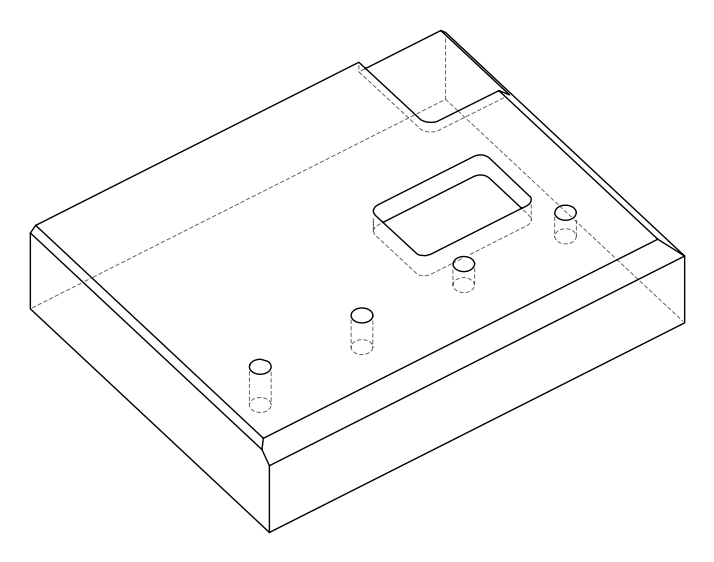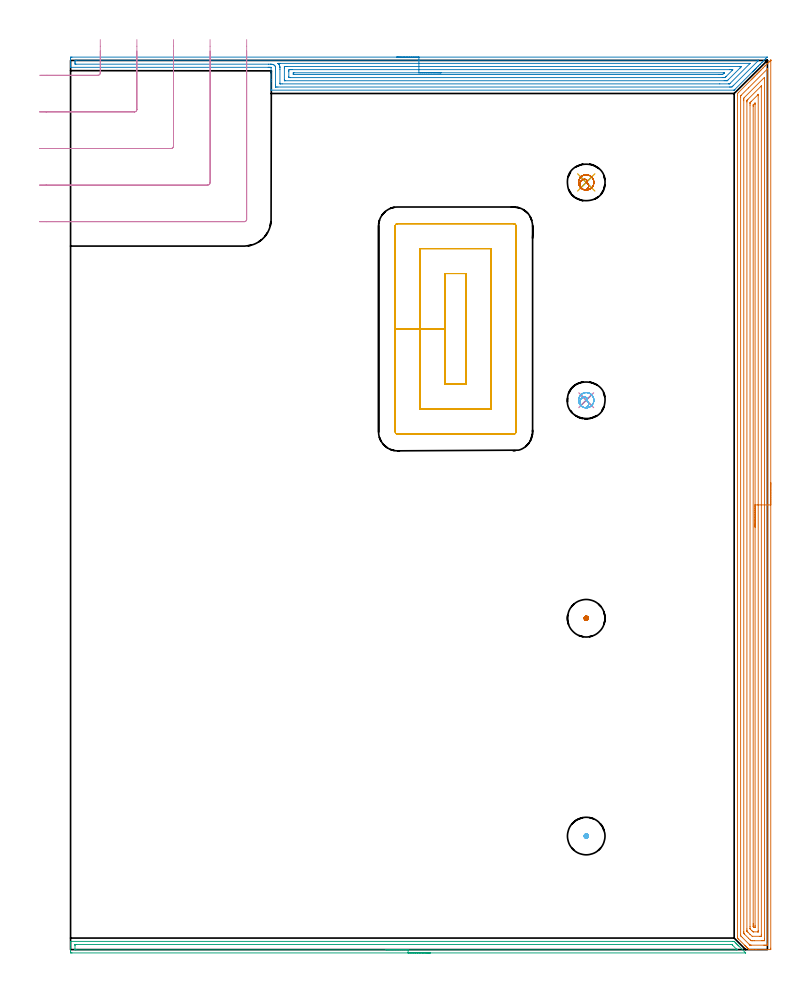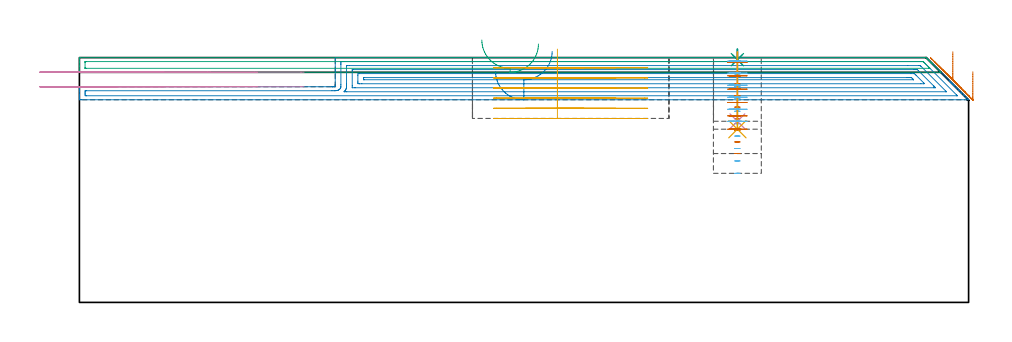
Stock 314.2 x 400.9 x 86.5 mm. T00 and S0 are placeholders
(PLAN: 13 operations, 5 tool changes, 49.6 min)
(1 AREA_MILL | FG_CHAMFER_SURFACE | UGT0205_001 | 19.07 min | 45091 mm3)
(2 AREA_MILL_1 | FG_CHAMFER_SURFACE_1 | UGT0205_001 | 12.05 min | 33633 mm3)
(3 AREA_MILL_2 | FG_CHAMFER_SURFACE_2 | UGT0205_001 | 5.02 min | 4063 mm3)
(4 MILL_CORNER_NOTCH_RECTANGULAR | CORNER_NOTCH_RECTANGULAR | UGT0201_105 | Follow Part, ap 5.5, ae 75% | 2.35 min | 68685 mm3)
(5 MILL_RECTANGULAR_POCKET | POCKET_RECTANGULAR_STRAIGHT | UGT0201_133 | Follow Part, ap 3.75, ae 75% | 8.4 min | 162690 mm3)
(6 MILL_BLIND_HOLE_FROM_SOLID_MATERIAL | STEP1POCKET | UGT0201_133 | Spiral | 0.37 min | 9180 mm3)
(7 MILL_BLIND_HOLE_FROM_SOLID_MATERIAL_1 | STEP1POCKET_1 | UGT0201_133 | Spiral | 0.33 min | 7597 mm3)
(8 SPOT_DRILL | STEP1POCKET_2 | NXT0321_9005460120000 | 0.03 min | 4 mm3)
(9 SPOT_DRILL_1 | STEP1POCKET_3 | NXT0321_9005460120000 | 0.03 min | 7 mm3)
(10 DRILL_BLIND_HOLE_INTO_CENTER | STEP1POCKET_2 | NXT0301_128 | 0.1 min | 2428 mm3)
(11 DRILL_BLIND_HOLE_INTO_CENTER_1 | STEP1POCKET_3 | NXT0301_128 | 0.11 min | 2712 mm3)
(12 MILL_ROUGH_BLIND_HOLE_CONTOUR | STEP1POCKET_2 | NXT0201_010 | Spiral | 0.87 min | 2638 mm3)
(13 MILL_ROUGH_BLIND_HOLE_CONTOUR_1 | STEP1POCKET_3 | NXT0201_010 | Spiral | 0.87 min | 2919 mm3)
(TOOL UGT0205_001 | Chamfer Mill 20 x 3 x 45 deg. | D20 FL50 Z2)
(TOOL UGT0201_105 | End Mill 22 mm | D22 FL25 Z2)
(TOOL UGT0201_133 | Carbide End Mill 15.0 | D15 FL30 Z4)
(TOOL NXT0321_9005460120000 | NC Spot Drill, 142deg, 12mm, Carbide, Uncoated | D12 PA142 FL30 Z2)
(TOOL NXT0301_128 | Carbide Drill 12mm [861.1-1200-036A1-GP GC34] | D12 PA150 FL37.4 Z2)
(TOOL NXT0201_010 | ENDMILL 10mm [2P460-1000-NA 1630] | D10 FL30 Z6)
(OP 1 AREA_MILL)
G17 G21 G94 G90
T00 M6
G54
G17 G0 G90 X315.7 Y210.497 S1061 M3
G43 Z96.5 H0
Z81.5
G94 G1 Y210.459 Z80.629 F250.
Y210.345 Z79.764
Y210.156 Z78.912
Y209.894 Z78.08
Y209.56 Z77.274
Y209.157 Z76.5
Y208.688 Z75.765
Y208.157 Z75.072
Y207.568 Z74.429
Y206.925 Z73.84
Y206.233 Z73.309
Y205.497 Z72.84
Y204.723 Z72.437
Y203.917 Z72.103
Y203.085 Z71.841
Y202.233 Z71.652
Y201.368 Z71.538
Y200.497 Z71.5
Y0.631
X315.695 Y0.188 Z71.503
X315.692 Y0.01 Z71.506
X315.51 Y0. Z71.687
X309.081 Z78.114
X307.68 Z79.516
X307.319 Z79.876
X306.595 Z80.605
X306.319 Z80.881
X306.045 Y0.002 Z81.148
X305.889 Y0.01 Z81.303
X305.837 Y0.06 Z81.357
X305.715 Y0.184 Z81.482
X305.556 Y0.342 Z81.639
X305.401 Y0.498 Z81.796
X305.268 Y0.631 Z81.93
X305.115 Y0.782 Z82.08
X304.967 Y0.932 Z82.231
X304.821 Y1.078 Z82.377
X304.675 Y1.223 Z82.521
X304.533 Y1.366 Z82.665
X304.374 Y1.525 Z82.824
X304.234 Y1.664 Z82.962
X304.098 Y1.801 Z83.099
X303.927 Y1.972 Z83.271
X301.149 Y4.75 Z86.048
X300.799 Y5.102 Z86.398
X300.706 Y5.199 Z86.492
X300.7 Y5.996 Z86.5
Y385.16
X300.707 Y386.001 Z86.492
X300.757 Y386.055 Z86.442
X301.149 Y386.45 Z86.05
X306.878 Y392.179 Z80.318
X307.014 Y392.314 Z80.184
X307.18 Y392.481 Z80.017
X307.319 Y392.62 Z79.877
X307.461 Y392.762 Z79.737
X307.615 Y392.915 Z79.583
X307.759 Y393.061 Z79.436
X307.908 Y393.209 Z79.29
X308.049 Y393.35 Z79.149
X308.2 Y393.502 Z78.995
X308.355 Y393.656 Z78.842
X308.483 Y393.784 Z78.714
X308.641 Y393.942 Z78.554
X309.144 Y394.444 Z78.055
X309.399 Y394.699 Z77.799
X309.522 Y394.823 Z77.674
X309.868 Y395.167 Z77.332
X310.066 Y395.365 Z77.134
X310.293 Y395.593 Z76.905
X310.403 Y395.704 Z76.793
X310.844 Y396.143 Z76.356
X311.285 Y396.586 Z75.912
X311.486 Y396.786 Z75.713
X311.557 Y396.856 Z75.643
X312.166 Y397.467 Z75.03
X312.401 Y397.7 Z74.799
X313.047 Y398.348 Z74.149
X313.246 Y398.545 Z73.954
X313.275 Y398.574 Z73.925
X313.928 Y399.229 Z73.268
X314.09 Y399.389 Z73.11
X314.17 Y399.469 Z73.03
X314.81 Y400.11 Z72.387
X314.935 Y400.234 Z72.265
X315.064 Y400.363 Z72.136
X315.467 Y400.766 Z71.731
X315.6 Y400.897 Z71.599
X315.663 Y400.959 Z71.534
X315.691 Y400.982 Z71.505
X315.694 Y400.981 Z71.502
X315.698 Y400.963 Z71.501
Y400.959
X315.699 Y400.816 Z71.5
Y400.667 Z71.501
X315.7 Y200.497 Z71.5
X314.286 Z72.915
X314.285 Y2.504
X314.284 Y2.419 Z72.916
X314.279 Y2.024 Z72.921
X313.894 Y2.007 Z73.306
X313.488 Y2.003 Z73.712
X313.019 Y2. Z74.181
X312.607 Z74.593
X306.85 Y2.001 Z80.35
X306.437 Y2.006 Z80.763
X306.379 Y2.01 Z80.821
X306.346 Y2.016 Z80.854
X306.315 Y2.044 Z80.885
X306.187 Y2.166 Z81.013
X305.931 Y2.419 Z81.269
X302.912 Y5.438 Z84.288
X302.357 Y5.996 Z84.843
X302.168 Y6.194 Z85.032
X302.121 Y6.254 Z85.079
X302.119 Y6.3 Z85.081
X302.117 Y6.401 Z85.083
X302.114 Y6.806 Z85.086
Y6.891
X302.115 Y384.266 Z85.085
X302.118 Y384.671 Z85.082
X302.121 Y384.873 Z85.079
X302.126 Y384.965 Z85.074
X302.173 Y385.016 Z85.027
X302.312 Y385.16 Z84.888
X305.694 Y388.544 Z81.506
X314.155 Y397.003 Z73.045
X314.254 Y397.1 Z72.946
X314.274 Y397.118 Z72.926
X314.278 Z72.922
X314.28 Y397.114 Z72.92
X314.283 Y397.067 Z72.917
X314.285 Y396.871 Z72.915
Y396.786
X314.286 Y200.497
X312.871 Z74.329
Y4.833
X312.869 Y4.208 Z74.331
X312.867 Y4.074 Z74.333
X312.865 Y4.015 Z74.335
X312.804 Y4.007 Z74.396
X312.607 Y4.004 Z74.593
X311.93 Y4. Z75.27
X311.725 Z75.475
X308.2 Z79.
X307.523 Y4.001 Z79.677
X307.319 Y4.004 Z79.881
X307.114 Y4.01 Z80.086
X306.777 Y4.034 Z80.423
X306.594 Y4.208 Z80.606
X306.437 Y4.363 Z80.763
X305.697 Y5.102 Z81.503
X303.909 Y6.891 Z83.291
X303.793 Y7.006 Z83.407
X303.602 Y7.201 Z83.598
X303.556 Y7.252 Z83.644
X303.535 Y7.276 Z83.665
X303.533 Y7.337 Z83.667
X303.53 Y7.516 Z83.67
X303.529 Y7.785 Z83.671
X303.528 Y8.054 Z83.672
X303.529 Y382.746 Z83.671
X303.53 Y383.372 Z83.67
X303.531 Y383.638 Z83.669
X303.535 Y383.905 Z83.665
X303.793 Y384.191 Z83.407
X303.83 Y384.229 Z83.37
X312.81 Y393.209 Z74.39
X312.835 Y393.23 Z74.365
X312.861 Y393.251 Z74.339
X312.864 Y393.209 Z74.336
X312.869 Y393.045 Z74.331
X312.87 Y392.941 Z74.33
X312.871 Y200.497 Z74.329
X311.457 Z75.743
Y6.891
X311.453 Y6.272 Z75.747
X311.45 Y6.062 Z75.75
X311.442 Y6.01 Z75.758
X311.392 Y6.007 Z75.808
X311.283 Y6.004 Z75.917
X310.844 Y6. Z76.356
X307.314 Y6.001 Z79.886
X306.437 Y6.816 Z80.763
X306.36 Y6.891 Z80.84
X305.369 Y7.88 Z81.831
X305.171 Y8.081 Z82.029
X305.034 Y8.224 Z82.166
X304.949 Y8.316 Z82.251
X304.948 Y8.331 Z82.252
X304.945 Y8.405 Z82.255
X304.943 Y8.679 Z82.257
Y9.301
Y382.206
X304.944 Y382.478 Z82.256
X304.947 Y382.789 Z82.253
X304.95 Y382.865 Z82.25
X304.956 Y382.895 Z82.244
X304.974 Y382.917 Z82.226
X305.047 Y382.994 Z82.153
X305.421 Y383.372 Z81.779
X311.26 Y389.21 Z75.94
X311.335 Y389.282 Z75.865
X311.439 Y389.379 Z75.761
X311.45 Y389.388 Z75.75
X311.452 Y389.364 Z75.748
X311.455 Y389.31 Z75.745
X311.456 Y389.25 Z75.744
X311.457 Y389.01 Z75.743
Y200.497
X310.043 Z77.157
Y8.516
X310.041 Y8.352 Z77.159
X310.036 Y8.027 Z77.164
X310.03 Y8.008 Z77.17
X310.024 Y8.005 Z77.176
X310.004 Y8.002 Z77.196
X309.963 Y8.001 Z77.237
X309.75 Y8. Z77.45
X307.987 Y8.001 Z79.213
X307.821 Y8.006 Z79.379
X307.739 Y8.01 Z79.461
X307.587 Y8.148 Z79.613
X307.319 Y8.396 Z79.881
X307.024 Y8.679 Z80.176
X306.437 Y9.269 Z80.763
X306.367 Y9.343 Z80.833
X306.361 Y9.492 Z80.839
X306.358 Y9.573 Z80.842
X306.357 Y9.655 Z80.843
Y10.468
Y380.771
X306.358 Y381.583 Z80.842
X306.359 Y381.663 Z80.841
X306.364 Y381.746 Z80.836
X306.374 Y381.863 Z80.826
X306.437 Y381.931 Z80.763
X306.706 Y382.205 Z80.494
X306.976 Y382.478 Z80.224
X309.963 Y385.463 Z77.237
X310.013 Y385.512 Z77.187
X310.032 Y385.526 Z77.168
X310.035 Y385.528 Z77.165
X310.037 Y385.511 Z77.163
X310.04 Y385.404 Z77.16
X310.042 Y385.242 Z77.158
X310.043 Y385.16 Z77.157
Y200.497
X308.629 Z78.571
Y10.927
X308.627 Y10.468 Z78.573
X308.624 Y10.037 Z78.576
X308.622 Y10.012 Z78.578
X308.602 Y10.009 Z78.598
X308.545 Y10.005 Z78.655
X308.43 Z78.77
X308.2 Y10.01 Z79.
X308.139 Y10.028 Z79.061
X308.076 Y10.087 Z79.124
X307.945 Y10.211 Z79.255
X307.815 Y10.342 Z79.385
X307.785 Y10.375 Z79.415
X307.778 Y10.407 Z79.422
X307.776 Y10.468 Z79.424
X307.772 Y10.902 Z79.428
X307.771 Y11.362 Z79.429
Y11.797
X307.772 Y380.23 Z79.428
X307.774 Y380.689 Z79.426
X307.777 Y380.797 Z79.423
X307.779 Y380.819 Z79.421
X307.795 Y380.84 Z79.405
X307.828 Y380.876 Z79.372
X307.921 Y380.972 Z79.279
X308.532 Y381.583 Z78.668
X308.566 Y381.616 Z78.634
X308.589 Y381.635 Z78.611
X308.622 Y381.66 Z78.578
X308.625 Y381.621 Z78.575
X308.626 Y381.583 Z78.574
X308.628 Y381.351 Z78.572
Y381.149
X308.629 Y200.497 Z78.571
Y199.625 Z78.609
Y198.76 Z78.723
Y197.909 Z78.912
Y197.077 Z79.174
Y196.271 Z79.508
Y195.497 Z79.911
Y194.761 Z80.38
Y194.069 Z80.911
Y193.426 Z81.5
Y192.836 Z82.143
Y192.305 Z82.836
Y191.836 Z83.571
Y191.434 Z84.345
Y191.1 Z85.151
Y190.837 Z85.983
Y190.649 Z86.835
Y190.535 Z87.7
Y190.497 Z88.571
G0 Z96.5
M5
M2
(OP 2 AREA_MILL_1)
G17 G21 G94 G90
T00 M6
G54
G17 G0 G90 X147.05 Y402.4 S1061 M3
G43 Z96.5 H0
Z81.6
G94 G1 X147.088 Z80.728 F250.
X147.202 Z79.864
X147.391 Z79.012
X147.653 Z78.18
X147.987 Z77.374
X148.39 Z76.6
X148.858 Z75.864
X149.39 Z75.172
X149.979 Z74.529
X150.622 Z73.94
X151.314 Z73.408
X152.05 Z72.94
X152.824 Z72.537
X153.63 Z72.203
X154.462 Z71.941
X155.314 Z71.752
X156.178 Z71.638
X157.05 Z71.6
X314.071
X314.083 Y402.395 Z71.604
X314.071 Y402.374 Z71.624
X313.997 Y402.297 Z71.702
X313.962 Y402.262 Z71.737
X313.428 Y401.728 Z72.272
X313.244 Y401.543 Z72.454
X312.591 Y400.891 Z73.109
X312.365 Y400.664 Z73.332
X311.754 Y400.054 Z73.946
X311.687 Y399.987 Z74.012
X311.487 Y399.785 Z74.211
X310.916 Y399.216 Z74.784
X310.793 Y399.093 Z74.906
X310.607 Y398.906 Z75.09
X310.079 Y398.379 Z75.621
X309.728 Y398.027 Z75.97
X309.241 Y397.541 Z76.459
X309.006 Y397.304 Z76.693
X308.85 Y397.148 Z76.848
X308.697 Y396.996 Z77.002
X308.559 Y396.858 Z77.14
X308.41 Y396.708 Z77.287
X308.265 Y396.564 Z77.434
X308.112 Y396.411 Z77.587
X307.971 Y396.269 Z77.727
X307.832 Y396.131 Z77.867
X307.665 Y395.964 Z78.034
X307.531 Y395.829 Z78.167
X307.4 Y395.699 Z78.299
X299.583 Y387.883 Z86.117
X299.215 Y387.517 Z86.481
X299.194 Y387.506 Z86.492
X299.173 Y387.5 Z86.5
X90.458
X90.41 Y387.505 Z86.492
X90.4 Y387.608 Z86.39
Y391.547 Z82.451
Y392.313 Z81.68
Y397.587 Z76.409
Y397.8 Z76.2
X90.011 Y397.798 Z76.198
X89.578 Y397.8 Z76.2
X89.546 Y397.799 Z76.194
X89.545 Y397.8
X89.453 Z76.2
X89.393
X89.336 Y397.799 Z76.195
X89.122 Y397.8 Z76.2
X0.178
X0.009 Y397.803 Z76.188
X0.007 Y397.817 Z76.174
X0.003 Y397.889 Z76.103
X0. Y398.331 Z75.668
Y398.644 Z75.355
Y399.345 Z74.65
Y400.575 Z73.422
Y401.103 Z72.892
Y401.718 Z72.278
X0.004 Y401.982 Z72.013
X0.01 Y402.391 Z71.605
X0.205 Y402.395 Z71.602
X0.625 Y402.4 Z71.6
X157.05
Y400.986 Z73.014
X309.899 Y400.985 Z73.015
X310.02
X310.159 Y400.981 Z73.019
X310.214 Y400.979 Z73.021
X310.207 Y400.969 Z73.031
X310.126 Y400.881 Z73.119
X310. Y400.751 Z73.249
X309.899 Y400.649 Z73.351
X298.926 Y389.676 Z84.324
X298.604 Y389.356 Z84.644
X298.279 Y389.036 Z84.964
X298.154 Y388.92 Z85.08
X297.385 Y388.915 Z85.085
X297.265
X93.466 Y388.914 Z85.086
X92.692 Y388.918 Z85.082
X92.566 Y388.921 Z85.079
X92.41 Y388.933 Z85.067
X92.407 Y388.974 Z85.026
X92.402 Y389.082 Z84.918
X92.4 Y389.676 Z84.324
Y389.963 Z84.037
X92.399 Y396.996 Z77.004
X92.393 Y397.587 Z76.413
X92.387 Y397.887 Z76.113
X92.36 Y398.043 Z75.957
X92.303 Y398.211 Z75.789
X92.153 Y398.466 Z75.534
X91.984 Y398.652 Z75.348
X91.798 Y398.802 Z75.198
X91.543 Y398.952 Z75.048
X91.356 Y399.034 Z74.966
X91.15 Y399.104 Z74.896
X90.905 Y399.161 Z74.839
X90.525 Y399.204 Z74.796
X90.146 Y399.212 Z74.788
X90.011 Y399.213 Z74.787
X89.249 Y399.215 Z74.785
X2.413
X2.28 Y399.217 Z74.783
X2.023 Y399.221 Z74.779
X2.01 Y399.345 Z74.655
X2.003 Y399.748 Z74.252
X2.005 Y400.224 Z73.776
X2.009 Y400.621 Z73.379
X2.035 Y400.979 Z73.021
X2.413 Y400.984 Z73.016
X2.533 Y400.985 Z73.015
X157.05 Y400.986 Z73.014
Y399.572 Z74.428
X306.094 Y399.571 Z74.429
X306.179 Y399.57 Z74.43
X306.324 Y399.566 Z74.434
X306.352 Y399.564 Z74.436
X306.339 Y399.545 Z74.455
X306.324 Y399.525 Z74.475
X306.234 Y399.433 Z74.567
X306.146 Y399.345 Z74.655
X297.355 Y390.555 Z83.445
X297.178 Y390.389 Z83.611
X297.101 Y390.335 Z83.665
X296.952 Y390.333 Z83.667
X296.721 Y390.33 Z83.67
X292.699 Y390.328 Z83.672
X95.374 Y390.329 Z83.671
X94.708 Y390.331 Z83.669
X94.48 Y390.334 Z83.666
X94.413 Y390.335 Z83.665
X94.405 Y390.476 Z83.524
X94.402 Y390.555 Z83.445
X94.4 Y390.633 Z83.367
Y396.787 Z77.213
X94.398 Y397.587 Z76.413
X94.396 Y397.669 Z76.331
X94.368 Y398.076 Z75.924
X94.332 Y398.279 Z75.721
X94.273 Y398.466 Z75.534
X94.234 Y398.581 Z75.419
X94.119 Y398.821 Z75.179
X93.976 Y399.048 Z74.952
X93.86 Y399.203 Z74.797
X93.736 Y399.345 Z74.655
X93.586 Y399.514 Z74.486
X93.545 Y399.568 Z74.432
X93.548
X93.586 Y399.569 Z74.431
X94.25 Y399.571 Z74.429
X94.48 Y399.572 Z74.428
X157.05
Y398.157 Z75.843
X301.855
X302.17 Y398.156 Z75.844
X302.36 Y398.153 Z75.847
X302.477 Y398.151 Z75.849
X302.401 Y398.062 Z75.938
X302.337 Y397.992 Z76.008
X301.938 Y397.587 Z76.413
X301.897 Y397.545 Z76.455
X296.492 Y392.141 Z81.859
X296.131 Y391.789 Z82.211
X296.095 Y391.755 Z82.245
X296.032 Y391.75 Z82.25
X295.887 Y391.747 Z82.253
X295.598 Y391.744 Z82.256
X295.283 Y391.743 Z82.257
X294.704
X96.847
X96.476 Y391.745 Z82.255
X96.438 Y391.747 Z82.253
X96.417 Y391.749 Z82.251
X96.41 Y391.769 Z82.231
X96.406 Y391.907 Z82.093
X96.4 Y392.182 Z81.818
X96.399 Y397.458 Z76.542
X96.395 Y397.969 Z76.031
X96.398 Y398.15 Z75.85
X96.586 Y398.153 Z75.847
X97.162 Y398.156 Z75.844
X97.476 Y398.157 Z75.843
X157.05
Y396.743 Z77.257
X297.35
X298.245 Y396.742 Z77.258
X298.279 Y396.74 Z77.26
X298.598 Y396.708 Z77.292
X298.444 Y396.546 Z77.454
X298.279 Y396.378 Z77.622
X295.598 Y393.696 Z80.304
X295.341 Y393.444 Z80.556
X295.082 Y393.192 Z80.808
X294.737 Y393.159 Z80.841
X294.704 Y393.158 Z80.842
X293.846 Y393.157 Z80.843
X98.984 Y393.158 Z80.842
X98.949 Y393.159 Z80.841
X98.41 Y393.192 Z80.808
X98.401 Y393.731 Z80.269
X98.4 Y395.829 Z78.171
X98.402 Y396.367 Z77.633
X98.41 Y396.708 Z77.292
X98.916 Y396.741 Z77.259
X98.949 Y396.742 Z77.258
X99.808 Y396.743 Z77.257
X157.05
Y395.329 Z78.671
X294.639 Y395.328 Z78.672
X294.704 Y395.327 Z78.673
X294.73 Y395.326 Z78.674
X294.753 Y395.323 Z78.677
X294.744 Y395.304 Z78.696
X294.728 Y395.281 Z78.719
X294.704 Y395.252 Z78.748
X294.551 Y395.1 Z78.9
X294.399 Y394.95 Z79.05
X294.103 Y394.662 Z79.338
X293.998 Y394.578 Z79.422
X293.81 Y394.576 Z79.424
X293.3 Y394.572 Z79.428
X292.916 Y394.571 Z79.429
X292.408
X100.609 Y394.572 Z79.428
X100.506 Y394.574 Z79.426
X100.439 Y394.578 Z79.422
X100.41 Y394.58 Z79.42
X100.408 Y394.619 Z79.381
X100.404 Y394.95 Z79.05
X100.405 Y395.277 Z78.723
X100.41 Y395.322 Z78.678
X100.449 Y395.324 Z78.676
X100.544 Y395.327 Z78.673
X100.737 Y395.328 Z78.672
X157.05 Y395.329 Z78.671
X157.922 Z78.709
X158.786 Z78.823
X159.638 Z79.012
X160.47 Z79.274
X161.276 Z79.608
X162.05 Z80.011
X162.786 Z80.48
X163.478 Z81.011
X164.121 Z81.6
X164.71 Z82.243
X165.242 Z82.935
X165.71 Z83.671
X166.113 Z84.445
X166.447 Z85.251
X166.709 Z86.083
X166.898 Z86.935
X167.012 Z87.8
X167.05 Z88.671
G0 Z96.5
M5
M2
(OP 3 AREA_MILL_2)
G17 G21 G94 G90
T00 M6
G54
G17 G0 G90 X162.2 Y-1.5 S1061 M3
G43 Z96.5 H0
Z91.3
G94 G1 X162.162 Z90.428 F250.
X162.048 Z89.563
X161.859 Z88.712
X161.597 Z87.88
X161.263 Z87.074
X160.86 Z86.3
X160.392 Z85.564
X159.86 Z84.872
X159.271 Z84.229
X158.628 Z83.64
X157.936 Z83.108
X157.2 Z82.64
X156.426 Z82.237
X155.62 Z81.903
X154.788 Z81.641
X153.937 Z81.452
X153.072 Z81.338
X152.2 Z81.3
X0.63
X0.223 Y-1.496 Z81.302
X0.01 Y-1.492 Z81.305
X0. Y-1.095 Z81.701
Y0.661 Z83.456
Y2.058 Z84.854
Y2.417 Z85.212
Y3.136 Z85.936
Y3.369 Z86.168
X0.003 Y3.537 Z86.33
X0.01 Y3.697 Z86.489
X0.183 Y3.7 Z86.5
X298.405
X299.202 Y3.694 Z86.491
X299.299 Y3.6 Z86.398
X299.607 Y3.295 Z86.091
X299.746 Y3.155 Z85.953
X299.902 Y2.999 Z85.797
X300.046 Y2.856 Z85.652
X300.193 Y2.708 Z85.506
X300.334 Y2.568 Z85.365
X300.485 Y2.417 Z85.212
X300.64 Y2.261 Z85.059
X300.765 Y2.136 Z84.934
X300.925 Y1.978 Z84.773
X301.087 Y1.814 Z84.612
X301.294 Y1.607 Z84.406
X304.27 Y-1.369 Z81.429
X304.366 Y-1.469 Z81.329
X304.383 Y-1.494 Z81.304
X304.366 Y-1.499 Z81.299
X152.2 Y-1.5 Z81.3
Y-0.086 Z82.714
X2.419 Y-0.085 Z82.715
X2.283 Y-0.084 Z82.716
X2.055 Y-0.079 Z82.721
X2.009 Y-0.076 Z82.724
X2.005 Y-0.044 Z82.756
X2.003 Y-0.008 Z82.792
X2. Y0.193 Z82.993
Y1.95 Z84.75
X2.002 Y2.087 Z84.887
X2.006 Y2.196 Z84.996
X2.01 Y2.267 Z85.067
X2.021 Y2.279 Z85.079
X2.553 Y2.286 Z85.086
X297.645 Y2.285 Z85.085
X298.024 Y2.282 Z85.082
X298.118 Y2.279 Z85.079
X298.162 Y2.276 Z85.076
X298.226 Y2.216 Z85.016
X298.405 Y2.044 Z84.844
X300.193 Y0.257 Z83.057
X300.45 Y-0.004 Z82.796
X300.5 Y-0.058 Z82.742
X300.516 Y-0.077 Z82.723
X300.507 Y-0.079 Z82.721
X300.446 Y-0.082 Z82.718
X300.193 Y-0.085 Z82.715
X300.059 Y-0.086 Z82.714
X152.2
X151.328 Z82.752
X150.464 Z82.866
X149.612 Z83.055
X148.78 Z83.317
X147.974 Z83.651
X147.2 Z84.054
X146.464 Z84.523
X145.772 Z85.054
X145.129 Z85.643
X144.54 Z86.286
X144.009 Z86.978
X143.54 Z87.714
X143.137 Z88.488
X142.803 Z89.294
X142.541 Z90.126
X142.352 Z90.978
X142.238 Z91.843
X142.2 Z92.714
G0 Z96.5
M5
M2
(OP 4 MILL_CORNER_NOTCH_RECTANGULAR)
G17 G21 G94 G90
T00 M6
G54
G17 G0 G90 X-13.569 Y394.2 S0 M3
G43 Z96.5 H0
Z81.35
G94 G1 X-10.569 F250.
X12.306 F500.
G3 X13.4 Y395.294 R1.1
G1 Y402.15
Y405.15 F250.
G0 Z96.5
X-14. Y377.7
Z81.35
G1 X-11.
X28.806 F500.
G3 X29.9 Y378.794 R1.1
G1 Y402.15
Y405.15 F250.
G0 Z96.5
X-14. Y361.2
Z81.35
G1 X-11.
X45.305 F500.
G3 X46.4 Y362.295 R1.1
G1 Y402.15
Y405.15 F250.
G0 Z96.5
X-14. Y344.7
Z81.35
G1 X-11.
X61.805 F500.
G3 X62.9 Y345.795 R1.1
G1 Y402.15
Y405.15 F250.
G0 Z96.5
X-14. Y328.2
Z81.35
G1 X-11.
X78.305 F500.
G3 X79.4 Y329.295 R1.1
G1 Y402.15
Y405.15 F250.
G0 Z96.5
X-14. Y394.2
Z76.2
G1 X-11.
X12.306 F500.
G3 X13.4 Y395.294 R1.1
G1 Y407.299
Y410.299 F250.
G0 Z96.5
X-14. Y377.7
Z76.2
G1 X-11.
X28.806 F500.
G3 X29.9 Y378.794 R1.1
G1 Y407.299
Y410.299 F250.
G0 Z96.5
X-14. Y361.2
Z76.2
G1 X-11.
X45.305 F500.
G3 X46.4 Y362.295 R1.1
G1 Y407.299
Y410.299 F250.
G0 Z96.5
X-14. Y344.7
Z76.2
G1 X-11.
X61.805 F500.
G3 X62.9 Y345.795 R1.1
G1 Y407.299
Y410.299 F250.
G0 Z96.5
X-14. Y328.2
Z76.2
G1 X-11.
X78.305 F500.
G3 X79.4 Y329.295 R1.1
G1 Y407.298
Y410.298 F250.
G0 Z96.5
M5
M2
(OP 5 MILL_RECTANGULAR_POCKET)
G17 G21 G94 G90
T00 M6
G54
G17 G0 G90 X168.9 Y304.419 S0 M3
G43 Z96.5 H0
Z89.5
G94 G1 Y279.85 Z82.917 F250.
Y254.9 F500.
X178.3
Y304.8
X168.9
Y279.85
X157.65
Y243.65
X189.55
Y316.05
X157.65
Y279.85
X146.4
Y233.4
G3 X147.4 Y232.4 R1.
G1 X199.8
G3 X200.8 Y233.4 R1.
G1 Y326.3
G3 X199.8 Y327.3 R1.
G1 X147.4
G3 X146.4 Y326.3 R1.
G1 Y279.85
Y278.85
G0 X168.9 Y304.419 Z85.917
G1 Y279.85 Z79.333 F250.
Y254.9 F500.
X178.3
Y304.8
X168.9
Y279.85
X157.65
Y243.65
X189.55
Y316.05
X157.65
Y279.85
X146.4
Y233.4
G3 X147.4 Y232.4 R1.
G1 X199.8
G3 X200.8 Y233.4 R1.
G1 Y326.3
G3 X199.8 Y327.3 R1.
G1 X147.4
G3 X146.4 Y326.3 R1.
G1 Y279.85
Y278.85
G0 X168.9 Y304.419 Z82.333
G1 Y279.85 Z75.75 F250.
Y254.9 F500.
X178.3
Y304.8
X168.9
Y279.85
X157.65
Y243.65
X189.55
Y316.05
X157.65
Y279.85
X146.4
Y233.4
G3 X147.4 Y232.4 R1.
G1 X199.8
G3 X200.8 Y233.4 R1.
G1 Y326.3
G3 X199.8 Y327.3 R1.
G1 X147.4
G3 X146.4 Y326.3 R1.
G1 Y279.85
Y278.85
G0 X168.9 Y304.419 Z78.75
G1 Y279.85 Z72.167 F250.
Y254.9 F500.
X178.3
Y304.8
X168.9
Y279.85
X157.65
Y243.65
X189.55
Y316.05
X157.65
Y279.85
X146.4
Y233.4
G3 X147.4 Y232.4 R1.
G1 X199.8
G3 X200.8 Y233.4 R1.
G1 Y326.3
G3 X199.8 Y327.3 R1.
G1 X147.4
G3 X146.4 Y326.3 R1.
G1 Y279.85
Y278.85
G0 X168.9 Y304.419 Z75.167
G1 Y279.85 Z68.583 F250.
Y254.9 F500.
X178.3
Y304.8
X168.9
Y279.85
X157.65
Y243.65
X189.55
Y316.05
X157.65
Y279.85
X146.4
Y233.4
G3 X147.4 Y232.4 R1.
G1 X199.8
G3 X200.8 Y233.4 R1.
G1 Y326.3
G3 X199.8 Y327.3 R1.
G1 X147.4
G3 X146.4 Y326.3 R1.
G1 Y279.85
Y278.85
G0 X168.9 Y304.419 Z71.583
G1 Y279.85 Z65. F250.
Y254.9 F500.
X178.3
Y304.8
X168.9
Y279.85
X157.65
Y243.65
X189.55
Y316.05
X157.65
Y279.85
X146.4
Y233.4
G3 X147.4 Y232.4 R1.
G1 X199.8
G3 X200.8 Y233.4 R1.
G1 Y326.3
G3 X199.8 Y327.3 R1.
G1 X147.4
G3 X146.4 Y326.3 R1.
G1 Y279.85
Y278.85
G0 Z96.5
M5
M2
(OP 6 MILL_BLIND_HOLE_FROM_SOLID_MATERIAL)
G17 G21 G94 G90
T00 M6
G54
G17 G0 G90 X232.5 Y51.2 S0 M3
G43 Z96.5 H0
Z85.11
G94 G3 X232.975 Y51.675 R0.475 F250.
X232.5 Y52.15 R0.475
X231.55 Y51.2 R0.95
X232.5 Y52.15 R-0.95
X232.025 Y51.675 R0.475
X232.5 Y51.2 R0.475
G0 Z80.72
G3 X232.975 Y51.675 R0.475
X232.5 Y52.15 R0.475
X231.55 Y51.2 R0.95
X232.5 Y52.15 R-0.95
X232.025 Y51.675 R0.475
X232.5 Y51.2 R0.475
G0 Z76.33
G3 X232.975 Y51.675 R0.475
X232.5 Y52.15 R0.475
X231.55 Y51.2 R0.95
X232.5 Y52.15 R-0.95
X232.025 Y51.675 R0.475
X232.5 Y51.2 R0.475
G0 Z71.94
G3 X232.975 Y51.675 R0.475
X232.5 Y52.15 R0.475
X231.55 Y51.2 R0.95
X232.5 Y52.15 R-0.95
X232.025 Y51.675 R0.475
X232.5 Y51.2 R0.475
G0 Z67.55
G3 X232.975 Y51.675 R0.475
X232.5 Y52.15 R0.475
X231.55 Y51.2 R0.95
X232.5 Y52.15 R-0.95
X232.025 Y51.675 R0.475
X232.5 Y51.2 R0.475
G0 Z63.16
G3 X232.975 Y51.675 R0.475
X232.5 Y52.15 R0.475
X231.55 Y51.2 R0.95
X232.5 Y52.15 R-0.95
X232.025 Y51.675 R0.475
X232.5 Y51.2 R0.475
G0 Z58.77
G3 X232.975 Y51.675 R0.475
X232.5 Y52.15 R0.475
X231.55 Y51.2 R0.95
X232.5 Y52.15 R-0.95
X232.025 Y51.675 R0.475
X232.5 Y51.2 R0.475
G0 Z54.38
G3 X232.975 Y51.675 R0.475
X232.5 Y52.15 R0.475
X231.55 Y51.2 R0.95
X232.5 Y52.15 R-0.95
X232.025 Y51.675 R0.475
X232.5 Y51.2 R0.475
G0 Z49.99
G3 X232.975 Y51.675 R0.475
X232.5 Y52.15 R0.475
X231.55 Y51.2 R0.95
X232.5 Y52.15 R-0.95
X232.025 Y51.675 R0.475
X232.5 Y51.2 R0.475
G0 Z45.6
G3 X232.975 Y51.675 R0.475
X232.5 Y52.15 R0.475
X231.55 Y51.2 R0.95
X232.5 Y52.15 R-0.95
X232.025 Y51.675 R0.475
X232.5 Y51.2 R0.475
G0 Z96.5
M5
M2
(OP 7 MILL_BLIND_HOLE_FROM_SOLID_MATERIAL_1)
G17 G21 G94 G90
T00 M6
G54
G17 G0 G90 X232.5 Y149.4 S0 M3
G43 Z96.5 H0
Z85.4
G94 G3 X232.975 Y149.875 R0.475 F250.
X232.5 Y150.35 R0.475
X231.55 Y149.4 R0.95
X232.5 Y150.35 R-0.95
X232.025 Y149.875 R0.475
X232.5 Y149.4 R0.475
G0 Z81.3
G3 X232.975 Y149.875 R0.475
X232.5 Y150.35 R0.475
X231.55 Y149.4 R0.95
X232.5 Y150.35 R-0.95
X232.025 Y149.875 R0.475
X232.5 Y149.4 R0.475
G0 Z77.2
G3 X232.975 Y149.875 R0.475
X232.5 Y150.35 R0.475
X231.55 Y149.4 R0.95
X232.5 Y150.35 R-0.95
X232.025 Y149.875 R0.475
X232.5 Y149.4 R0.475
G0 Z73.1
G3 X232.975 Y149.875 R0.475
X232.5 Y150.35 R0.475
X231.55 Y149.4 R0.95
X232.5 Y150.35 R-0.95
X232.025 Y149.875 R0.475
X232.5 Y149.4 R0.475
G0 Z69.
G3 X232.975 Y149.875 R0.475
X232.5 Y150.35 R0.475
X231.55 Y149.4 R0.95
X232.5 Y150.35 R-0.95
X232.025 Y149.875 R0.475
X232.5 Y149.4 R0.475
G0 Z64.9
G3 X232.975 Y149.875 R0.475
X232.5 Y150.35 R0.475
X231.55 Y149.4 R0.95
X232.5 Y150.35 R-0.95
X232.025 Y149.875 R0.475
X232.5 Y149.4 R0.475
G0 Z60.8
G3 X232.975 Y149.875 R0.475
X232.5 Y150.35 R0.475
X231.55 Y149.4 R0.95
X232.5 Y150.35 R-0.95
X232.025 Y149.875 R0.475
X232.5 Y149.4 R0.475
G0 Z56.7
G3 X232.975 Y149.875 R0.475
X232.5 Y150.35 R0.475
X231.55 Y149.4 R0.95
X232.5 Y150.35 R-0.95
X232.025 Y149.875 R0.475
X232.5 Y149.4 R0.475
G0 Z52.6
G3 X232.975 Y149.875 R0.475
X232.5 Y150.35 R0.475
X231.55 Y149.4 R0.95
X232.5 Y150.35 R-0.95
X232.025 Y149.875 R0.475
X232.5 Y149.4 R0.475
G0 Z96.5
M5
M2
(OP 8 SPOT_DRILL)
G17 G21 G94 G90
T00 M6
G54
G17 G0 G90 X232.5 Y247.7 S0 M3
G43 Z96.5 H0
G94 G81 G98 Z85.773 F250. R89.5
G80
M5
M2
(OP 9 SPOT_DRILL_1)
G17 G21 G94 G90
T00 M6
G54
G17 G0 G90 X232.5 Y345.9 S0 M3
G43 Z96.5 H0
G94 G81 G98 Z85.773 F250. R89.5
G80
M5
M2
(OP 10 DRILL_BLIND_HOLE_INTO_CENTER)
G17 G21 G94 G90
T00 M6
G54
G17 G0 G90 X232.5 Y247.7 S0 M3
G43 Z96.5 H1
G94 G81 G98 Z64. F250. R88.5
G80
M5
M2
(OP 11 DRILL_BLIND_HOLE_INTO_CENTER_1)
G17 G21 G94 G90
T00 M6
G54
G17 G0 G90 X232.5 Y345.9 S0 M3
G43 Z96.5 H1
G94 G81 G98 Z61.2 F250. R88.5
G80
M5
M2
(OP 12 MILL_ROUGH_BLIND_HOLE_CONTOUR)
G17 G21 G94 G90
T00 M6
G54
G17 G0 G90 X232.5 Y247.7 S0 M3
G43 Z96.5 H1
Z85.25
G94 G3 X232.937 Y248.525 R0.528 F250.
X231.53 Y249.127 R1.419
X229.627 Y247.023 R2.282
X231.23 Y244.492 R2.545
X235.708 Y246.43 R3.45
X231.23 Y244.492 R-3.45
X233.469 Y245.461 R1.725
X232.5 Y247.7 R1.725
G0 Z81.
G3 X232.937 Y248.525 R0.528
X231.53 Y249.127 R1.419
X229.627 Y247.023 R2.282
X231.23 Y244.492 R2.545
X235.708 Y246.43 R3.45
X231.23 Y244.492 R-3.45
X233.469 Y245.461 R1.725
X232.5 Y247.7 R1.725
G0 Z76.75
G3 X232.937 Y248.525 R0.528
X231.53 Y249.127 R1.419
X229.627 Y247.023 R2.282
X231.23 Y244.492 R2.545
X235.708 Y246.43 R3.45
X231.23 Y244.492 R-3.45
X233.469 Y245.461 R1.725
X232.5 Y247.7 R1.725
G0 Z72.5
G3 X232.937 Y248.525 R0.528
X231.53 Y249.127 R1.419
X229.627 Y247.023 R2.282
X231.23 Y244.492 R2.545
X235.708 Y246.43 R3.45
X231.23 Y244.492 R-3.45
X233.469 Y245.461 R1.725
X232.5 Y247.7 R1.725
G0 Z68.25
G3 X232.937 Y248.525 R0.528
X231.53 Y249.127 R1.419
X229.627 Y247.023 R2.282
X231.23 Y244.492 R2.545
X235.708 Y246.43 R3.45
X231.23 Y244.492 R-3.45
X233.469 Y245.461 R1.725
X232.5 Y247.7 R1.725
G0 Z64.
G3 X232.937 Y248.525 R0.528
X231.53 Y249.127 R1.419
X229.627 Y247.023 R2.282
X231.23 Y244.492 R2.545
X235.708 Y246.43 R3.45
X231.23 Y244.492 R-3.45
X233.469 Y245.461 R1.725
X232.5 Y247.7 R1.725
G0 Z96.5
M5
M2
(OP 13 MILL_ROUGH_BLIND_HOLE_CONTOUR_1)
G17 G21 G94 G90
T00 M6
G54
G17 G0 G90 X232.5 Y345.9 S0 M3
G43 Z96.5 H1
Z84.783
G94 G3 X232.937 Y346.725 R0.528 F250.
X231.53 Y347.327 R1.419
X229.627 Y345.223 R2.282
X231.23 Y342.692 R2.545
X235.708 Y344.63 R3.45
X231.23 Y342.692 R-3.45
X233.469 Y343.661 R1.725
X232.5 Y345.9 R1.725
G0 Z80.067
G3 X232.937 Y346.725 R0.528
X231.53 Y347.327 R1.419
X229.627 Y345.223 R2.282
X231.23 Y342.692 R2.545
X235.708 Y344.63 R3.45
X231.23 Y342.692 R-3.45
X233.469 Y343.661 R1.725
X232.5 Y345.9 R1.725
G0 Z75.35
G3 X232.937 Y346.725 R0.528
X231.53 Y347.327 R1.419
X229.627 Y345.223 R2.282
X231.23 Y342.692 R2.545
X235.708 Y344.63 R3.45
X231.23 Y342.692 R-3.45
X233.469 Y343.661 R1.725
X232.5 Y345.9 R1.725
G0 Z70.633
G3 X232.937 Y346.725 R0.528
X231.53 Y347.327 R1.419
X229.627 Y345.223 R2.282
X231.23 Y342.692 R2.545
X235.708 Y344.63 R3.45
X231.23 Y342.692 R-3.45
X233.469 Y343.661 R1.725
X232.5 Y345.9 R1.725
G0 Z65.917
G3 X232.937 Y346.725 R0.528
X231.53 Y347.327 R1.419
X229.627 Y345.223 R2.282
X231.23 Y342.692 R2.545
X235.708 Y344.63 R3.45
X231.23 Y342.692 R-3.45
X233.469 Y343.661 R1.725
X232.5 Y345.9 R1.725
G0 Z61.2
G3 X232.937 Y346.725 R0.528
X231.53 Y347.327 R1.419
X229.627 Y345.223 R2.282
X231.23 Y342.692 R2.545
X235.708 Y344.63 R3.45
X231.23 Y342.692 R-3.45
X233.469 Y343.661 R1.725
X232.5 Y345.9 R1.725
G0 Z96.5
M5
M2
